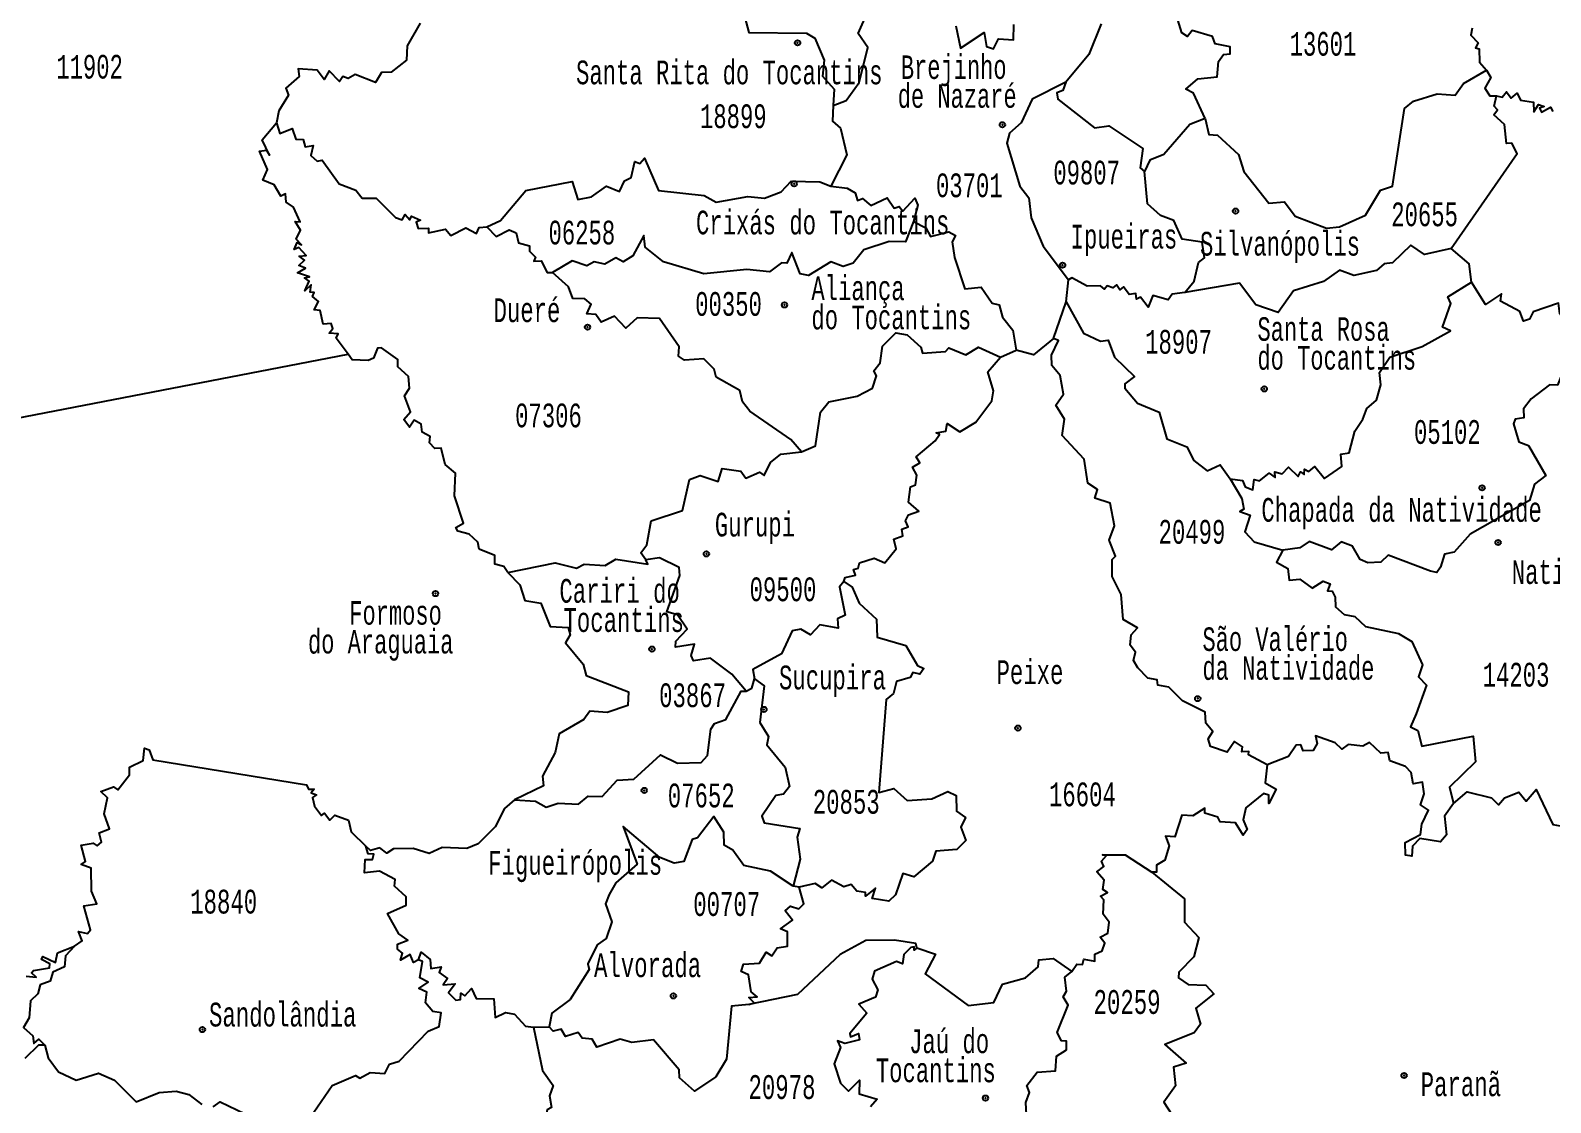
# Model space of a CAD drawing. Header units: millimetres. Extents: x 9851 to 10267, y 23387 to 23778.
# Drawn here: x 10088.58 to 10114.41, y 23598.18 to 23616.4 of the extents above; entities that cross this region are included whole.
import ezdxf
from ezdxf.enums import TextEntityAlignment as Align

# ---------------------------------------------------------------- set-up
doc = ezdxf.new("R2010")
doc.units = ezdxf.units.MM
doc.layers.add('3', color=7, linetype='Continuous')
doc.styles.add('MONOTXT', font='MONOTXT', dxfattribs={"height": 0.2})

# ---------------------------------------------------------------- blocks, each defined once
blk = doc.blocks.new('SEDE')
at = {"layer": '3', "color": 7, "linetype": 'Continuous'}
blk.add_circle((0, 0), 0.00451, dxfattribs=at)

msp = doc.modelspace()

# ---------------------------------------------------------------- linework, layer by layer
at = {"color": 7, "linetype": 'Continuous'}
for p, q in [((10106.178, 23611.783), (10106.218, 23612.158)), ((10105.967, 23611.163), (10106.178, 23611.783)), ((10105.067, 23610.844), (10105.331, 23610.963)), ((10084.058, 23608.981), (10093.977, 23610.897)), ((10101.645, 23601.842), (10101.541, 23601.856)), ((10097.13, 23599.463), (10097.394, 23599.466))]:
    msp.add_line(p, q, dxfattribs=at)
for points in [[(10100.637, 23616.938), (10100.786, 23616.363), (10101.77, 23616.35), (10101.908, 23616.265), (10102.069, 23615.889), (10102.04, 23615.618), (10102.236, 23615.399), (10102.221, 23615.12)], [(10102.221, 23615.12), (10102.442, 23615.204), (10102.665, 23615.509), (10102.808, 23616.108), (10102.647, 23616.342), (10102.869, 23616.842)], [(10108.54, 23614.898), (10108.346, 23615.328), (10108.212, 23615.395), (10108.419, 23615.573), (10108.747, 23615.606), (10108.767, 23615.87), (10108.856, 23615.988), (10108.968, 23616), (10108.967, 23616.118), (10108.71, 23616.17), (10108.664, 23616.291), (10108.324, 23616.396), (10108.241, 23616.291), (10108.145, 23616.353), (10108.013, 23616.781)], [(10095.203, 23616.519), (10094.981, 23616.133), (10094.97, 23615.89), (10094.71, 23615.688), (10094.546, 23615.679), (10094.444, 23615.508), (10094.099, 23615.644), (10093.977, 23615.576), (10093.888, 23615.611), (10093.834, 23615.527), (10093.657, 23615.707), (10093.571, 23615.564), (10093.453, 23615.718), (10093.13, 23615.743), (10093.146, 23615.612), (10092.922, 23615.416), (10092.967, 23615.296), (10092.801, 23615.029), (10092.764, 23614.826)], [(10104.305, 23616.473), (10104.382, 23616.093), (10104.786, 23616.359), (10104.828, 23616.123), (10104.948, 23616.082), (10105.029, 23616.252), (10105.287, 23616.234), (10105.292, 23616.494)], [(10106.777, 23616.507), (10106.566, 23615.986), (10106.175, 23615.516)], [(10113.077, 23616.432), (10113.057, 23616.316), (10113.181, 23616.183), (10113.137, 23616.102), (10113.196, 23616.085), (10113.205, 23615.856), (10113.323, 23615.718)], [(10108.54, 23614.898), (10108.602, 23614.63), (10108.752, 23614.618), (10109.108, 23614.288), (10109.201, 23613.999), (10109.622, 23613.463), (10109.892, 23613.486), (10110.074, 23613.239), (10110.603, 23613.035), (10110.826, 23613.056), (10111.268, 23613.255), (10111.519, 23613.681), (10111.728, 23613.752), (10111.929, 23615.068), (10112.084, 23615.194), (10112.482, 23615.319), (10112.793, 23615.296), (10112.93, 23615.496), (10113.323, 23615.718)], [(10113.323, 23615.718), (10113.397, 23615.597), (10113.294, 23615.416), (10113.382, 23615.286), (10113.49, 23615.285)], [(10106.175, 23615.516), (10105.6, 23615.23), (10105.414, 23614.824), (10105.215, 23614.652), (10105.173, 23614.478), (10105.395, 23613.748), (10105.548, 23613.552), (10105.587, 23613.211), (10105.79, 23612.731), (10106.218, 23612.158)], [(10106.175, 23615.516), (10106.122, 23615.375), (10106.019, 23615.335), (10106.037, 23615.227), (10106.664, 23614.739), (10106.904, 23614.772), (10107.481, 23614.387), (10107.436, 23614.063), (10107.512, 23613.999)], [(10113.49, 23615.285), (10113.59, 23615.26), (10113.662, 23615.353), (10113.741, 23615.244), (10113.844, 23615.331), (10113.9, 23615.21), (10114.124, 23615.174), (10114.129, 23615.012), (10114.205, 23615.139), (10114.302, 23615.104), (10114.222, 23615.073), (10114.26, 23615.006), (10114.408, 23615.089), (10114.449, 23615.016)], [(10102.221, 23615.12), (10102.211, 23614.856), (10102.344, 23614.736), (10102.455, 23614.282), (10102.182, 23613.748)], [(10112.72, 23612.69), (10113.845, 23614.307), (10113.755, 23614.481), (10113.665, 23614.473), (10113.63, 23614.8), (10113.447, 23614.96), (10113.511, 23615.048), (10113.454, 23615.108), (10113.49, 23615.285)], [(10108.54, 23614.898), (10108.279, 23614.796), (10107.842, 23614.289), (10107.602, 23614.194), (10107.512, 23613.999)], [(10093.977, 23610.897), (10093.774, 23611.166), (10093.812, 23611.242), (10093.656, 23611.253), (10093.721, 23611.333), (10093.688, 23611.414), (10093.555, 23611.404), (10093.502, 23611.639), (10093.404, 23611.651), (10093.473, 23611.792), (10093.374, 23611.873), (10093.404, 23611.945), (10093.333, 23611.948), (10093.353, 23612.073), (10093.241, 23611.972), (10093.318, 23612.138), (10093.238, 23612.194), (10093.323, 23612.207), (10093.121, 23612.28), (10093.256, 23612.359), (10093.14, 23612.402), (10093.237, 23612.492), (10093.145, 23612.558), (10093.266, 23612.574), (10093.14, 23612.708), (10093.061, 23612.676), (10093.111, 23612.795), (10093.189, 23612.753), (10093.097, 23612.847), (10093.169, 23613.004), (10093.08, 23613.149), (10093.166, 23613.144), (10093.053, 23613.393), (10092.925, 23613.476), (10092.913, 23613.617), (10092.835, 23613.578), (10092.72, 23613.774), (10092.532, 23613.854), (10092.61, 23614.032), (10092.47, 23614.342), (10092.593, 23614.36), (10092.645, 23614.279), (10092.52, 23614.539), (10092.764, 23614.826)], [(10092.764, 23614.826), (10092.819, 23614.642), (10093.026, 23614.729), (10093.092, 23614.548), (10093.212, 23614.54), (10093.25, 23614.419), (10093.382, 23614.443), (10093.344, 23614.268), (10093.453, 23614.174), (10093.536, 23614.193), (10093.826, 23613.792), (10094.11, 23613.679), (10094.218, 23613.547), (10094.456, 23613.543), (10094.781, 23613.218), (10094.898, 23613.178), (10094.947, 23613.266), (10095.025, 23613.178), (10095.054, 23613.239), (10095.207, 23613.172), (10095.132, 23613.138), (10095.166, 23613.031), (10095.347, 23613.034), (10095.344, 23612.959), (10095.631, 23613.017), (10095.726, 23612.91), (10095.976, 23613.04), (10096.16, 23612.947), (10096.206, 23613.05), (10096.333, 23613.058)], [(10096.333, 23613.058), (10096.569, 23613.168), (10097, 23613.677), (10097.786, 23613.831), (10097.883, 23613.525), (10098.112, 23613.567), (10098.371, 23613.748), (10098.591, 23613.657), (10098.675, 23613.841), (10098.786, 23613.897), (10098.848, 23614.166), (10098.938, 23614.136), (10099.015, 23614.225), (10099.252, 23613.676), (10100.03, 23613.589), (10100.233, 23613.475), (10100.771, 23613.574), (10101.054, 23613.546), (10101.339, 23613.654), (10101.505, 23613.837), (10101.992, 23613.825), (10102.182, 23613.748)], [(10108.199, 23611.945), (10108.356, 23612.133), (10108.431, 23612.451), (10108.53, 23612.531), (10108.489, 23612.798), (10108.151, 23612.848), (10108.007, 23613.164), (10107.783, 23613.254), (10107.565, 23613.448), (10107.512, 23613.999)], [(10102.182, 23613.748), (10102.456, 23613.715), (10102.595, 23613.639), (10102.634, 23613.508), (10102.722, 23613.541), (10102.861, 23613.421), (10103.139, 23613.551), (10103.255, 23613.374), (10103.343, 23613.405), (10103.402, 23613.326), (10103.606, 23613.546), (10103.662, 23613.427), (10103.584, 23613.152)], [(10096.333, 23613.058), (10096.492, 23612.894), (10096.713, 23613.006), (10096.833, 23612.957), (10096.875, 23612.789), (10097.063, 23612.735), (10097.06, 23612.644), (10097.164, 23612.546), (10097.136, 23612.476), (10097.259, 23612.482), (10097.363, 23612.284), (10097.451, 23612.285)], [(10103.584, 23613.152), (10103.452, 23612.805), (10103.174, 23612.812), (10102.744, 23612.666), (10102.562, 23612.442), (10102.388, 23612.387), (10102.179, 23612.462), (10101.803, 23612.23), (10101.659, 23612.258), (10101.518, 23612.623), (10101.433, 23612.44), (10101.344, 23612.449), (10101.139, 23612.297), (10100.751, 23612.335), (10100.025, 23612.261), (10099.337, 23612.466), (10099.025, 23612.713), (10099.001, 23612.913), (10098.817, 23612.567), (10098.653, 23612.464), (10098.525, 23612.533), (10098.339, 23612.427), (10098.159, 23612.462), (10098.035, 23612.395), (10097.784, 23612.482), (10097.451, 23612.285)], [(10103.584, 23613.152), (10103.796, 23613.04), (10103.872, 23612.894), (10104.187, 23612.976), (10104.299, 23612.909), (10104.241, 23612.803), (10104.282, 23612.535), (10104.457, 23612.008), (10104.738, 23612.034), (10104.92, 23611.76), (10105.04, 23611.733), (10105.099, 23611.522), (10105.272, 23611.301), (10105.331, 23610.963)], [(10112.72, 23612.69), (10112.269, 23612.587), (10112.035, 23612.746), (10111.724, 23612.445), (10111.584, 23612.428), (10111.455, 23612.317), (10111.067, 23612.233), (10110.823, 23612.323), (10110.555, 23612.131), (10110.045, 23611.971), (10109.785, 23611.601), (10109.402, 23611.731), (10109.128, 23612.104), (10108.199, 23611.945)], [(10113.068, 23612.117), (10113.029, 23612.43), (10112.72, 23612.69)], [(10101.682, 23609.238), (10101.5, 23609.448), (10100.807, 23609.925), (10100.678, 23610.085), (10100.632, 23610.28), (10100.232, 23610.504), (10100.199, 23610.639), (10100.024, 23610.818), (10099.695, 23610.795), (10099.592, 23610.859), (10099.605, 23611.019), (10099.267, 23611.504), (10098.893, 23611.51), (10098.698, 23611.335), (10098.504, 23611.539), (10098.277, 23611.437), (10098.19, 23611.572), (10098.034, 23611.581), (10098.106, 23611.743), (10098.002, 23611.835), (10097.795, 23611.842), (10097.725, 23612.042), (10097.451, 23612.285)], [(10108.199, 23611.945), (10107.981, 23611.914), (10107.916, 23611.817), (10107.653, 23611.892), (10107.576, 23611.696), (10107.446, 23611.865), (10107.375, 23611.828), (10107.366, 23611.925), (10107.253, 23611.908), (10107.152, 23612.04), (10107.094, 23611.989), (10107.037, 23612.073), (10106.976, 23612.021), (10106.876, 23612.056), (10106.834, 23611.997), (10106.762, 23612.059), (10106.535, 23612.051), (10106.276, 23612.195), (10106.218, 23612.158)], [(10108.967, 23608.779), (10109.174, 23608.748), (10109.22, 23608.644), (10109.35, 23608.593), (10109.376, 23608.769), (10109.467, 23608.744), (10109.631, 23608.872), (10109.731, 23608.801), (10109.725, 23608.899), (10109.852, 23608.86), (10109.959, 23608.978), (10110.12, 23608.818), (10110.162, 23608.896), (10110.227, 23608.853), (10110.228, 23608.943), (10110.301, 23608.905), (10110.405, 23608.989), (10110.571, 23608.785), (10110.865, 23608.986), (10110.846, 23609.199), (10110.99, 23609.219), (10111.083, 23609.59), (10111.222, 23609.793), (10111.288, 23609.973), (10111.453, 23610.115), (10111.527, 23610.377), (10111.504, 23610.582), (10111.682, 23610.845), (10112.231, 23611.028), (10112.712, 23611.29), (10112.577, 23611.354), (10112.714, 23611.754), (10112.663, 23611.869), (10113.068, 23612.117)], [(10114.535, 23610.368), (10114.782, 23610.992), (10114.706, 23611.398), (10114.567, 23611.582), (10114.546, 23611.761), (10114.117, 23611.612), (10114.054, 23611.491), (10113.951, 23611.459), (10113.887, 23611.618), (10113.563, 23611.794), (10113.58, 23611.918), (10113.308, 23611.742), (10113.068, 23612.117)], [(10106.178, 23611.783), (10106.473, 23611.255), (10106.766, 23611.114), (10106.892, 23611.135), (10107.003, 23610.842), (10107.344, 23610.515), (10107.177, 23610.389), (10107.177, 23610.316), (10107.395, 23610.064), (10107.761, 23609.909), (10107.889, 23609.455), (10108.231, 23609.323), (10108.352, 23609.09), (10108.578, 23608.916), (10108.795, 23609.014), (10108.967, 23608.779)], [(10101.682, 23609.238), (10101.919, 23609.34), (10102.007, 23609.909), (10102.15, 23610.084), (10102.628, 23610.183), (10102.892, 23610.32), (10102.958, 23610.526), (10102.912, 23610.615), (10103.017, 23610.747), (10103.057, 23611.03), (10103.287, 23611.258), (10103.476, 23611.224), (10103.712, 23611.014), (10103.74, 23610.91), (10104.128, 23610.939), (10104.187, 23611.002), (10104.478, 23610.884), (10104.692, 23611.013), (10105.067, 23610.844)], [(10096.69, 23607.186), (10096.622, 23607.289), (10096.472, 23607.328), (10096.472, 23607.477), (10096.205, 23607.584), (10096.184, 23607.704), (10096.038, 23607.839), (10095.844, 23607.887), (10095.81, 23607.953), (10095.938, 23608.027), (10095.786, 23608.489), (10095.802, 23608.873), (10095.625, 23609.021), (10095.559, 23609.301), (10095.454, 23609.291), (10095.36, 23609.391), (10095.373, 23609.495), (10095.238, 23609.569), (10095.22, 23609.708), (10095.099, 23609.776), (10095.023, 23609.655), (10094.925, 23609.785), (10095.037, 23609.915), (10094.937, 23610.185), (10095.022, 23610.316), (10095.005, 23610.515), (10094.823, 23610.679), (10094.821, 23610.805), (10094.547, 23611.002), (10094.475, 23610.997), (10094.411, 23610.829), (10094.321, 23610.787), (10094.048, 23610.8), (10093.977, 23610.897)], [(10105.967, 23611.163), (10105.623, 23610.882), (10105.331, 23610.963)], [(10109.595, 23603.92), (10109.281, 23604.088), (10109.286, 23604.145), (10109.165, 23604.137), (10109.177, 23604.222), (10109.043, 23604.314), (10108.918, 23604.132), (10108.63, 23604.229), (10108.594, 23604.363), (10108.673, 23604.486), (10108.552, 23604.629), (10108.54, 23604.811), (10108.158, 23605.007), (10107.926, 23605.239), (10107.739, 23605.271), (10107.725, 23605.364), (10107.567, 23605.394), (10107.399, 23605.565), (10107.325, 23605.691), (10107.356, 23605.835), (10107.267, 23605.952), (10107.282, 23606.129), (10107.392, 23606.247), (10107.149, 23606.388), (10107.112, 23606.812), (10106.961, 23607.118), (10106.96, 23607.41), (10107.017, 23607.466), (10106.91, 23607.737), (10107.001, 23607.98), (10106.929, 23608.363), (10106.669, 23608.45), (10106.715, 23608.594), (10106.547, 23608.704), (10106.487, 23609.114), (10106.113, 23609.512), (10106.152, 23609.792), (10106.002, 23610.029), (10106.134, 23610.217), (10106.076, 23610.532), (10105.934, 23610.705), (10105.933, 23610.877), (10106.052, 23611.127), (10105.967, 23611.163)], [(10102.402, 23607.036), (10102.424, 23607.099), (10102.6, 23607.141), (10102.567, 23607.24), (10102.648, 23607.26), (10102.669, 23607.353), (10102.916, 23607.431), (10103.097, 23607.35), (10103.292, 23607.589), (10103.253, 23607.754), (10103.405, 23607.807), (10103.386, 23607.922), (10103.497, 23607.963), (10103.449, 23608.066), (10103.502, 23608.166), (10103.677, 23608.226), (10103.5, 23608.38), (10103.533, 23608.644), (10103.619, 23608.674), (10103.645, 23608.84), (10103.569, 23608.977), (10103.695, 23609.05), (10103.631, 23609.15), (10103.952, 23609.425), (10104.025, 23609.528), (10103.972, 23609.557), (10104.136, 23609.589), (10104.159, 23609.72), (10104.375, 23609.576), (10104.644, 23609.739), (10104.919, 23610.1), (10104.944, 23610.271), (10104.851, 23610.597), (10105.067, 23610.844)], [(10114.535, 23610.368), (10114.394, 23610.374), (10114.08, 23610.136), (10113.951, 23609.968), (10113.957, 23609.815), (10113.808, 23609.789), (10113.779, 23609.712), (10113.875, 23609.409), (10114.035, 23609.345), (10114.33, 23608.837), (10114.137, 23608.686), (10114.055, 23608.409), (10113.044, 23607.838), (10112.776, 23607.534), (10112.612, 23607.495), (10112.54, 23607.278), (10112.478, 23607.189), (10112.369, 23607.208), (10111.65, 23607.478), (10111.528, 23607.36), (10111.307, 23607.351), (10111.177, 23607.41), (10111.043, 23607.635), (10110.852, 23607.708), (10110.691, 23607.57), (10110.312, 23607.714), (10110.149, 23607.604), (10109.864, 23607.563)], [(10099.035, 23607.4), (10098.955, 23607.521), (10099.053, 23607.654), (10099.127, 23608.062), (10099.66, 23608.239), (10099.782, 23608.765), (10099.96, 23608.834), (10100.269, 23608.735), (10100.336, 23608.954), (10100.652, 23608.907), (10100.737, 23608.791), (10100.967, 23608.891), (10101.047, 23608.835), (10101.157, 23609.056), (10101.333, 23609.195), (10101.682, 23609.238)], [(10108.967, 23608.779), (10109.167, 23608.441), (10109.199, 23608.261), (10109.13, 23608.224), (10109.305, 23608.159), (10109.215, 23607.879), (10109.375, 23607.705), (10109.864, 23607.563)], [(10096.69, 23607.186), (10097.497, 23607.352), (10097.862, 23607.262), (10097.989, 23607.33), (10098.347, 23607.303), (10098.526, 23607.414), (10099.069, 23607.329), (10099.035, 23607.4)], [(10100.742, 23605.172), (10100.5, 23605.458), (10100.136, 23605.729), (10099.85, 23605.686), (10099.809, 23605.777), (10099.865, 23605.969), (10099.54, 23605.917), (10099.548, 23606.02), (10099.738, 23606.223), (10099.575, 23606.465), (10099.393, 23606.52), (10099.617, 23607.136), (10099.605, 23607.274), (10099.267, 23607.436), (10099.035, 23607.4)], [(10109.864, 23607.563), (10109.755, 23607.361), (10109.949, 23607.256), (10109.972, 23607.056), (10110.152, 23607.072), (10110.362, 23606.918), (10110.55, 23607.039), (10110.669, 23606.991), (10110.619, 23606.874), (10110.703, 23606.867), (10110.75, 23606.766), (10110.758, 23606.603), (10110.904, 23606.473), (10111.086, 23606.438), (10111.267, 23606.267), (10111.825, 23606.149), (10112.053, 23606.014), (10112.233, 23605.616), (10112.169, 23605.412), (10112.306, 23605.272), (10112.126, 23604.786), (10112.034, 23604.566), (10112.155, 23604.5), (10112.225, 23604.238), (10113.096, 23604.405), (10113.134, 23603.972), (10112.696, 23603.537), (10112.76, 23603.262)], [(10096.69, 23607.186), (10096.896, 23606.974), (10096.983, 23606.712), (10097.255, 23606.663), (10097.41, 23606.269), (10097.719, 23606.25), (10097.752, 23606.125), (10097.671, 23605.99), (10097.972, 23605.628), (10098.025, 23605.434), (10098.742, 23605.157), (10098.731, 23604.927), (10098.383, 23604.806), (10098.087, 23604.833), (10097.982, 23604.687), (10097.564, 23604.443), (10097.497, 23604.131), (10097.281, 23603.729), (10097.3, 23603.56), (10096.807, 23603.322)], [(10102.402, 23607.036), (10102.331, 23606.941), (10102.427, 23606.463), (10102.297, 23606.401), (10102.307, 23606.24), (10101.992, 23606.299), (10101.838, 23606.126), (10101.67, 23606.221), (10101.522, 23606.194), (10101.343, 23605.803), (10100.856, 23605.536), (10100.883, 23605.379)], [(10102.402, 23607.036), (10102.542, 23606.94), (10102.664, 23606.665), (10102.96, 23606.395), (10102.97, 23606.089), (10103.457, 23605.946), (10103.652, 23605.605), (10103.762, 23605.556), (10103.696, 23605.46), (10103.572, 23605.49), (10103.527, 23605.403), (10103.297, 23605.336), (10103.244, 23605.128), (10103.122, 23605.03), (10102.999, 23603.448), (10103.25, 23603.519), (10103.477, 23603.312), (10103.895, 23603.342), (10104.171, 23603.466), (10104.31, 23603.396), (10104.317, 23603.134), (10104.468, 23603.025), (10104.389, 23602.859), (10104.478, 23602.634), (10104.325, 23602.483), (10103.966, 23602.452), (10103.911, 23602.28), (10103.59, 23602.017), (10103.406, 23602.071), (10103.28, 23601.712), (10103.165, 23601.602), (10102.886, 23601.65), (10102.938, 23601.823), (10102.769, 23601.687), (10102.768, 23601.749), (10102.623, 23601.775), (10102.525, 23601.888), (10102.4, 23601.849), (10102.193, 23601.962), (10102.029, 23601.829), (10101.916, 23601.905), (10101.645, 23601.842)], [(10100.742, 23605.172), (10100.836, 23605.219), (10100.883, 23605.379)], [(10100.883, 23605.379), (10101.046, 23605.259), (10100.972, 23604.637), (10101.121, 23604.398), (10101.091, 23604.256), (10101.403, 23603.882), (10101.48, 23603.552), (10101.379, 23603.422), (10101.245, 23603.396), (10101.008, 23603.049), (10101.047, 23602.932), (10101.655, 23602.839), (10101.608, 23602.692), (10101.658, 23602.316), (10101.541, 23601.856)], [(10096.807, 23603.322), (10097.163, 23603.299), (10097.343, 23603.201), (10097.545, 23603.268), (10097.894, 23603.248), (10098.055, 23603.385), (10098.295, 23603.382), (10098.55, 23603.66), (10098.832, 23603.676), (10099.289, 23604.089), (10099.577, 23603.945), (10099.977, 23603.957), (10100.085, 23604.075), (10100.144, 23604.523), (10100.205, 23604.619), (10100.397, 23604.689), (10100.655, 23605.173), (10100.742, 23605.172)], [(10112.76, 23603.262), (10112.612, 23603.048), (10112.645, 23602.728), (10112.544, 23602.613), (10112.189, 23602.668), (10112.063, 23602.538), (10112.054, 23602.368), (10111.949, 23602.382), (10111.94, 23602.597), (10112.202, 23602.737), (10112.225, 23602.909), (10112.338, 23603.147), (10112.199, 23603.239), (10112.261, 23603.428), (10112.233, 23603.625), (10112.076, 23603.594), (10112.043, 23603.787), (10111.947, 23603.893), (10111.682, 23603.988), (10111.651, 23604.128), (10111.525, 23604.119), (10111.333, 23604.296), (10111.223, 23604.237), (10110.97, 23604.266), (10110.867, 23604.186), (10110.753, 23604.29), (10110.416, 23604.412), (10110.443, 23604.281), (10110.378, 23604.16), (10110.207, 23604.158), (10110.169, 23604.26), (10110.09, 23604.254), (10109.957, 23604.061), (10109.595, 23603.92)], [(10089.33, 23600.837), (10089.459, 23600.929), (10089.395, 23601.087), (10089.551, 23601.051), (10089.603, 23601.118), (10089.488, 23601.521), (10089.706, 23601.555), (10089.62, 23601.771), (10089.61, 23602.161), (10089.444, 23602.227), (10089.516, 23602.277), (10089.443, 23602.552), (10089.646, 23602.59), (10089.712, 23602.541), (10089.788, 23602.605), (10089.746, 23602.766), (10089.921, 23602.83), (10089.835, 23603.084), (10089.89, 23603.358), (10089.778, 23603.467), (10089.993, 23603.543), (10090.064, 23603.492), (10090.265, 23603.747), (10090.262, 23603.881), (10090.494, 23603.994), (10090.521, 23604.202), (10090.6, 23604.174), (10090.662, 23604.003), (10093.271, 23603.581), (10093.303, 23603.506), (10093.401, 23603.503), (10093.352, 23603.443), (10093.439, 23603.408), (10093.375, 23603.362), (10093.407, 23603.214), (10093.527, 23603.056), (10093.575, 23603.098), (10093.667, 23602.979), (10093.755, 23603.063), (10093.987, 23602.979), (10094.028, 23602.781), (10094.282, 23602.538)], [(10109.595, 23603.92), (10109.564, 23603.615), (10109.746, 23603.503), (10109.622, 23603.262), (10109.625, 23603.406), (10109.535, 23603.431), (10109.236, 23603.191), (10109.188, 23602.982), (10109.255, 23602.822), (10109.189, 23602.724), (10109.055, 23602.936), (10108.796, 23602.948), (10108.758, 23603.029), (10108.539, 23603.095), (10108.539, 23603.185), (10108.332, 23603.054), (10108.147, 23603.064), (10108.027, 23602.693), (10107.869, 23602.708), (10107.933, 23602.543), (10107.855, 23602.302), (10107.713, 23602.214), (10107.716, 23602.093), (10107.636, 23602.094)], [(10112.76, 23603.262), (10112.997, 23603.458), (10113.408, 23603.356), (10113.528, 23603.241), (10113.628, 23603.357), (10113.873, 23603.456), (10113.999, 23603.299), (10114.169, 23603.501), (10114.448, 23602.906), (10114.637, 23602.869), (10114.749, 23602.715), (10115.027, 23602.822)], [(10096.807, 23603.322), (10096.638, 23603.177), (10096.478, 23602.863), (10096.187, 23602.575), (10095.998, 23602.498), (10095.575, 23602.514), (10095.357, 23602.415), (10095.086, 23602.495), (10094.747, 23602.489), (10094.638, 23602.419), (10094.519, 23602.506), (10094.356, 23602.464), (10094.282, 23602.538)], [(10101.541, 23601.856), (10101.157, 23602.114), (10100.701, 23602.209), (10100.514, 23602.47), (10100.369, 23602.552), (10100.365, 23602.776), (10100.191, 23603.043), (10099.913, 23602.676), (10099.823, 23602.651), (10099.685, 23602.276), (10099.521, 23602.25), (10099.273, 23602.342), (10098.651, 23602.873), (10098.889, 23602.233), (10098.528, 23601.914), (10098.414, 23601.718), (10098.354, 23601.555), (10098.459, 23601.25), (10098.366, 23600.967), (10098.21, 23600.859), (10098.054, 23600.536), (10098.072, 23600.442), (10097.752, 23599.934), (10097.438, 23599.699), (10097.394, 23599.466)], [(10095.173, 23600.607), (10095.088, 23600.56), (10095.034, 23600.695), (10094.867, 23600.603), (10094.905, 23600.722), (10094.815, 23600.786), (10094.815, 23600.875), (10094.991, 23600.94), (10094.84, 23601.048), (10094.649, 23601.396), (10094.962, 23601.535), (10094.964, 23601.679), (10094.767, 23601.856), (10094.776, 23601.97), (10094.51, 23602.115), (10094.255, 23602.084), (10094.268, 23602.308), (10094.393, 23602.308), (10094.413, 23602.401), (10094.321, 23602.408), (10094.282, 23602.538)], [(10106.275, 23600.407), (10106.363, 23600.53), (10106.457, 23600.525), (10106.483, 23600.616), (10106.669, 23600.582), (10106.669, 23600.703), (10106.79, 23600.757), (10106.838, 23600.89), (10106.756, 23600.992), (10106.89, 23601.058), (10106.912, 23601.246), (10106.807, 23601.383), (10106.822, 23601.628), (10106.764, 23601.685), (10106.885, 23601.748), (10106.801, 23601.803), (10106.827, 23601.961), (10106.703, 23602.102), (10106.82, 23602.19), (10106.782, 23602.281), (10106.863, 23602.377), (10106.8, 23602.388), (10107.18, 23602.388), (10107.636, 23602.094)], [(10107.636, 23602.094), (10108.193, 23601.643), (10108.189, 23601.245), (10108.434, 23600.983), (10108.347, 23600.655), (10108.094, 23600.395), (10108.088, 23600.298), (10108.253, 23600.188), (10108.555, 23600.178), (10108.692, 23600.027), (10108.386, 23599.783), (10108.465, 23599.514), (10108.355, 23599.365), (10107.854, 23599.17), (10108.222, 23598.848), (10108.005, 23598.782), (10108.038, 23598.463), (10107.842, 23598.186), (10107.973, 23597.976)], [(10100.788, 23599.85), (10100.879, 23599.875), (10100.79, 23599.968), (10100.927, 23599.978), (10100.828, 23600.065), (10100.783, 23600.353), (10100.658, 23600.409), (10100.697, 23600.535), (10100.967, 23600.552), (10101.085, 23600.736), (10101.18, 23600.676), (10101.272, 23600.808), (10101.446, 23600.841), (10101.444, 23601.079), (10101.324, 23601.13), (10101.531, 23601.281), (10101.403, 23601.436), (10101.495, 23601.518), (10101.638, 23601.473), (10101.724, 23601.559), (10101.645, 23601.842)], [(10103.643, 23600.811), (10103.624, 23600.882), (10103.264, 23600.942), (10102.776, 23600.933), (10102.339, 23600.697), (10101.614, 23600.018), (10100.788, 23599.85)], [(10089.33, 23600.837), (10089.174, 23600.673), (10089.161, 23600.486), (10088.959, 23600.398), (10088.914, 23600.244), (10088.744, 23600.183), (10088.707, 23600.026), (10088.58, 23599.908), (10088.558, 23599.621), (10088.463, 23599.458), (10088.619, 23599.313), (10088.636, 23599.182), (10088.722, 23599.261), (10088.825, 23599.154)], [(10088.508, 23600.326), (10088.68, 23600.309), (10088.599, 23600.383), (10088.633, 23600.425), (10088.905, 23600.47), (10088.909, 23600.54), (10088.77, 23600.609), (10088.791, 23600.663), (10089.006, 23600.559), (10089.042, 23600.727), (10089.33, 23600.837)], [(10095.173, 23600.607), (10095.222, 23600.737), (10095.374, 23600.61), (10095.382, 23600.46), (10095.561, 23600.488), (10095.525, 23600.389), (10095.667, 23600.287), (10095.593, 23600.184), (10095.798, 23600.197), (10095.682, 23600.043), (10095.808, 23599.919), (10095.886, 23599.934), (10095.895, 23600.041), (10095.963, 23599.995), (10096.076, 23600.118), (10096.156, 23599.952), (10096.452, 23599.943), (10096.477, 23599.629), (10096.65, 23599.71), (10096.808, 23599.683), (10096.995, 23599.48), (10097.13, 23599.463)], [(10103.643, 23600.811), (10103.598, 23600.768), (10103.599, 23600.826), (10103.542, 23600.814), (10103.421, 23600.699), (10103.397, 23600.538), (10103.295, 23600.577), (10102.921, 23600.416), (10102.882, 23600.277), (10102.98, 23600.096), (10102.942, 23599.97), (10102.657, 23599.855), (10102.794, 23599.698), (10102.504, 23599.356), (10102.513, 23599.299), (10102.652, 23599.356), (10102.671, 23599.249), (10102.418, 23599.184), (10102.292, 23599.23), (10102.344, 23599.119), (10102.238, 23598.837), (10102.345, 23598.512), (10102.479, 23598.373), (10102.669, 23598.559), (10102.663, 23598.331), (10102.966, 23598.239), (10102.857, 23598.109)], [(10103.643, 23600.811), (10103.961, 23600.705), (10103.782, 23600.37), (10104.515, 23599.83), (10104.952, 23599.883), (10105.096, 23600.195), (10105.489, 23600.3), (10105.702, 23600.485), (10105.713, 23600.607), (10105.958, 23600.628), (10106.275, 23600.407)], [(10093.334, 23597.929), (10093.707, 23598.472), (10094.103, 23598.642), (10094.178, 23598.593), (10094.352, 23598.69), (10094.6, 23598.677), (10094.684, 23598.834), (10094.846, 23598.885), (10095.34, 23599.397), (10095.525, 23599.474), (10095.561, 23599.703), (10095.419, 23599.726), (10095.293, 23599.878), (10095.314, 23600.054), (10095.18, 23600.121), (10095.337, 23600.227), (10095.197, 23600.299), (10095.244, 23600.576), (10095.173, 23600.607)], [(10105.517, 23597.767), (10105.497, 23598.183), (10105.558, 23598.353), (10105.509, 23598.47), (10105.687, 23598.697), (10105.999, 23598.718), (10106.015, 23598.969), (10106.184, 23599.075), (10106.184, 23599.224), (10106.1, 23599.231), (10106.025, 23599.373), (10106.214, 23599.837), (10106.128, 23599.975), (10106.186, 23600.071), (10106.158, 23600.312), (10106.275, 23600.407)], [(10100.788, 23599.85), (10100.495, 23599.82), (10100.408, 23598.918), (10100.227, 23598.62), (10099.866, 23598.373), (10099.61, 23598.602), (10099.603, 23598.735), (10099.166, 23599.248), (10098.802, 23599.203), (10098.599, 23599.256), (10098.207, 23599.12), (10098.125, 23599.26), (10097.957, 23599.277), (10097.885, 23599.373), (10097.671, 23599.303), (10097.597, 23599.428), (10097.463, 23599.392), (10097.394, 23599.466)], [(10097.13, 23599.463), (10097.28, 23598.725), (10097.461, 23598.47), (10097.401, 23598.295), (10097.434, 23598.097), (10097.358, 23598.06), (10097.334, 23597.892), (10097.253, 23597.878), (10097.292, 23597.438), (10097.212, 23597.21), (10097.316, 23597.002), (10097.292, 23596.876), (10097.539, 23596.753), (10097.521, 23596.639), (10097.578, 23596.597), (10097.831, 23596.651), (10097.962, 23596.429), (10098.119, 23596.39), (10098.195, 23596.292), (10098.215, 23596.05), (10098.272, 23596.087), (10098.382, 23595.957)], [(10088.825, 23599.154), (10088.716, 23599.155), (10088.484, 23598.931)], [(10088.825, 23599.154), (10088.881, 23598.944), (10089.059, 23598.706), (10089.357, 23598.561), (10089.734, 23598.679), (10090.008, 23598.559), (10090.376, 23598.195), (10090.766, 23598.35), (10091.055, 23598.376), (10091.271, 23598.316), (10091.49, 23598.149)], [(10091.684, 23598.109), (10091.805, 23598.194), (10092.373, 23597.923)]]:
    msp.add_lwpolyline(points, dxfattribs=at)
for p in [(10101.616, 23616.185), (10105.097, 23614.793), (10101.558, 23613.791), (10109.06, 23613.327), (10106.119, 23612.407), (10101.394, 23611.732), (10098.047, 23611.355), (10109.547, 23610.305), (10113.247, 23608.624), (10113.519, 23607.696), (10100.066, 23607.502), (10095.463, 23606.827), (10099.141, 23605.885), (10108.416, 23605.043), (10101.044, 23604.86), (10105.36, 23604.543), (10099.01, 23603.485), (10099.505, 23599.993), (10091.502, 23599.421), (10111.922, 23598.641), (10104.81, 23598.257)]:
    msp.add_point(p, dxfattribs=at)

# ---------------------------------------------------------------- block references
for p, xscale, yscale, zscale, rotation in [((10101.616, 23616.185), 9.999987703580143, 9.999987703580143, 10, 0.5168083815732945), ((10105.097, 23614.793), 10.00002255405846, 10.00002255405846, 10, 0.5661675477544059), ((10101.558, 23613.791), 9.999982261617518, 9.999982261617518, 10, 0.5133400551860317), ((10109.06, 23613.327), 9.99998579103848, 9.99998579103848, 10, 0.6230021773546447), ((10106.119, 23612.407), 10, 10, 10, 0.5800433519602488), ((10101.394, 23611.732), 10.00002093826999, 10.00002093826999, 10, 0.5082685892243037), ((10098.047, 23611.355), 10, 10, 10, 0.4557077029605845), ((10109.547, 23610.305), 10, 10, 10, 0.6302054792316182), ((10113.247, 23608.624), 10.00001708121499, 10.00001708121499, 10, 0.6854364983567474), ((10113.519, 23607.696), 9.999980019800848, 9.999980019800848, 10, 0.6899750548108703), ((10100.066, 23607.502), 9.999978759951038, 9.999978759951038, 10, 0.4802551355289805), ((10095.463, 23606.827), 10.00001470897635, 10.00001470897635, 10, 0.4031446619218258), ((10099.141, 23605.885), 10, 10, 10, 0.4615772219634386), ((10108.416, 23605.043), 10, 10, 10, 0.6104602068233701), ((10101.044, 23604.86), 9.999999999999998, 9.999999999999998, 9.999999999999998, 0.4909269552147223), ((10105.36, 23604.543), 10.0000138506118, 10.0000138506118, 10, 0.5610985126230734), ((10099.01, 23603.485), 9.999987377342194, 9.999987377342194, 10, 0.453573330036121), ((10099.505, 23599.993), 9.999986272426552, 9.999986272426552, 10, 0.4527729398645757), ((10091.502, 23599.421), 10.00000000000001, 10.00000000000001, 10.00000000000001, 0.3073603802236883), ((10111.922, 23598.641), 10.00001707709502, 10.00001707709502, 10, 0.6627565665557904), ((10104.81, 23598.257), 9.999980259193967, 9.999980259193967, 10, 0.5410890784103798)]:
    msp.add_blockref('SEDE', p, dxfattribs=dict(at, xscale=xscale, yscale=yscale, zscale=zscale, rotation=rotation))

# ---------------------------------------------------------------- texts
at = {"color": 7, "linetype": 'Continuous', "style": 'MONOTXT'}
for s, height, width, p in [('13601', 0.4024, 0.650003, (10110.544, 23616.168)), ('11902', 0.4025, 0.649997, (10089.585, 23615.779)), ('03701', 0.4027, 0.649999, (10104.534, 23613.764)), ('20655', 0.4028, 0.650001, (10112.271, 23613.271)), ('00350', 0.403, 0.649999, (10100.443, 23611.749)), ('07306', 0.4033, 0.649998, (10097.383, 23609.855)), ('20499', 0.4036, 0.650001, (10108.318, 23607.877)), ('Sucupira', 0.4039, 0.649998, (10102.209, 23605.359)), ('14203', 0.4039, 0.649999, (10113.825, 23605.45)), ('03867', 0.404, 0.650004, (10099.832, 23605.101)), ('20853', 0.4043, 0.649999, (10102.443, 23603.291)), ('18840', 0.4045, 0.649996, (10091.864, 23601.595)), ('00707', 0.4045, 0.650001, (10100.412, 23601.554)), ('Sandol%%226ndia', 0.40481, 0.649997, (10092.867, 23599.692)), ('20259', 0.4048, 0.649995, (10107.215, 23599.89))]:
    msp.add_text(s, height=height, dxfattribs=dict(at, width=width)).set_placement(p, align=Align.MIDDLE)
for s, height, width, p in [('Santa Rita do Tocantins', 0.40245, 0.65, (10097.852, 23615.883)), ('18899', 0.4026, 0.65, (10099.958, 23615.139)), ('Crix%%225s do Tocantins', 0.4028, 0.649999, (10099.89, 23613.334)), ('06258', 0.4028, 0.65, (10097.384, 23613.163)), ('Ipueiras', 0.4028, 0.65, (10106.256, 23613.093)), ('05102', 0.4033, 0.650003, (10112.09, 23609.775)), ('Chapada da Natividade', 0.40348, 0.649999, (10109.497, 23608.452))]:
    msp.add_text(s, height=height, dxfattribs=dict(at, width=width)).set_placement(p, align=Align.TOP_LEFT)
for s, height, rotation, width, p in [('Brejinho ', 0.3991, 0.0009, 0.649997, (10105.392, 23615.971)), ('de Nazar%%233', 0.3991, 0.0009, 0.649997, (10105.339, 23615.481)), ('Formoso ', 0.3994, 360, 0.65, (10095.796, 23606.7)), ('do Araguaia', 0.39939, 360, 0.65, (10095.768, 23606.21)), ('Alvorada', 0.4046, 0, 0.649997, (10099.978, 23600.717)), ('Ja%%250 do ', 0.40275, 359.9976, 0.649999, (10105.098, 23599.424)), ('Tocantins', 0.4028, 359.9976, 0.649999, (10104.985, 23598.93))]:
    msp.add_text(s, height=height, rotation=rotation, dxfattribs=dict(at, width=width)).set_placement(p, align=Align.TOP_RIGHT)
for s, height, rotation, width, p in [('09807', 0.4027, 0, 0.649996, (10105.962, 23614.182)), ('20978', 0.405, 360, 0.650003, (10100.781, 23598.647))]:
    msp.add_text(s, height=height, rotation=rotation, dxfattribs=dict(at, width=width)).set_placement(p, align=Align.TOP_LEFT)
at = {"color": 7, "linetype": 'Continuous', "style": 'MONOTXT', "width": 0.649999}
msp.add_text('Silvan%%243polis', height=0.40286, dxfattribs=at).set_placement((10111.174, 23612.973), align=Align.TOP_RIGHT)
at = {"color": 7, "linetype": 'Continuous', "style": 'MONOTXT'}
for s, height, rotation, width, p in [('Alian%%231a ', 0.40225, 359.9979, 0.650003, (10101.851, 23611.813)), ('do Tocantins', 0.40225, 359.9979, 0.650003, (10101.851, 23611.319)), ('Santa Rosa ', 0.39931, 0.0015, 0.650004, (10109.431, 23611.123)), ('do Tocantins', 0.39931, 0.0015, 0.650004, (10109.431, 23610.633)), ('S%%227o Val%%233rio ', 0.39951, 0.0015, 0.649998, (10108.496, 23605.854)), ('da Natividade', 0.39951, 0.0015, 0.649998, (10108.496, 23605.364)), ('Peixe', 0.4039, 0, 0.649998, (10104.997, 23605.292)), ('Paran%%227', 0.405, 360, 0.649996, (10112.204, 23598.29))]:
    msp.add_text(s, height=height, rotation=rotation, dxfattribs=dict(at, width=width)).set_placement(p)
for s, height, width, p in [('Duer%%233', 0.4031, 0.649996, (10096.451, 23611.441)), ('Gurupi', 0.4036, 0.650003, (10100.21, 23607.798)), ('Natividade', 0.4037, 0.649999, (10113.752, 23606.992))]:
    msp.add_text(s, height=height, dxfattribs=dict(at, width=width)).set_placement(p)
for s, height, rotation, width, p in [('18907', 0.4031, 360, 0.65, (10108.09, 23611.105)), ('09500', 0.4037, 360, 0.649995, (10101.368, 23606.901)), ('07652', 0.4042, 0, 0.649998, (10099.979, 23603.398)), ('16604', 0.4042, 0, 0.65, (10106.456, 23603.417))]:
    msp.add_text(s, height=height, rotation=rotation, dxfattribs=dict(at, width=width)).set_placement(p, align=Align.MIDDLE)
at = {"color": 7, "linetype": 'Continuous', "style": 'MONOTXT', "width": 0.649996}
for s, p in [('Cariri do ', (10099.844, 23606.673)), ('Tocantins', (10099.686, 23606.177))]:
    msp.add_text(s, height=0.4045, rotation=359.999, dxfattribs=at).set_placement(p, align=Align.RIGHT)
at = {"color": 7, "linetype": 'Continuous', "style": 'MONOTXT', "width": 0.650001}
msp.add_text('Figueir%%243polis', height=0.40441, dxfattribs=at).set_placement((10096.358, 23602.254), align=Align.MIDDLE_LEFT)

doc.saveas('drawing.dxf')
